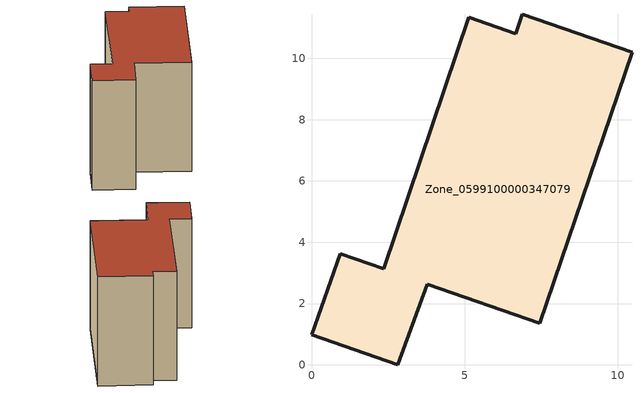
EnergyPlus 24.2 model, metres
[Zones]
Zone_0599100000347079
 floor ground (C_G): 6.88,11.44 10.46,10.2 7.44,1.36 3.77,2.63 2.82,0 0,0.98 0.94,3.62 2.36,3.13 5.14,11.33 6.66,10.8 z0
 wall outside (C_F): 2.36,3.13 0.94,3.62 0,0.98 2.82,0 3.77,2.63 7.44,1.36 10.46,10.2 6.88,11.44 6.66,10.8 5.14,11.33 2.36,3.13 z0:8.13
 roof outside (C_R): 7.44,1.36 10.46,10.2 6.88,11.44 6.66,10.8 5.14,11.33 2.36,3.13 0.94,3.62 0,0.98 2.82,0 3.77,2.63 z8.13
[BUILDING]
Pand.0599100000347079: North Axis=0; Terrain=City; Loads Convergence Tolerance Value=0.04; Temperature Convergence Tolerance Value=0.4; Solar Distribution=FullExterior; Maximum Number of Warmup Days=25; Minimum Number of Warmup Days=1
[Site:Location]
Rotterdam.The.Hague.AP_ZH_NLD Design_Conditions: Latitude=51.96; Longitude=4.45; Time Zone=1; Elevation=-4.5
[SITE:GROUNDTEMPERATURE:BUILDINGSURFACE]
18, 18, 18, 18, 18, 18, 18, 18, 18, 18, 18, 18
[MATERIAL] Thermal Absorptance=0.9; Solar Absorptance=0.7; Visible Absorptance=0.7
Name | Roughness | Thickness | Conductivity | Density | Specific Heat
G.TI.1992-2005 | MediumSmooth | 0.15 | 0.06 | 540 | 1210
F.TI.1992-2005 | Rough | 0.3 | 0.12 | 1920 | 840
R.TI.1992-2005 | MediumRough | 0.2 | 0.08 | 1500 | 1000
[CONSTRUCTION]
C_G: G.TI.1992-2005
C_F: F.TI.1992-2005
C_R: R.TI.1992-2005
[ZONE]
Zone_0599100000347079: Type=1; Multiplier=1; Ceiling Height=Autocalculate; Volume=Autocalculate; Floor Area=autocalculate; Part of Total Floor Area=Yes
[ZONEINFILTRATION:DESIGNFLOWRATE]
Infil_Zone_0599100000347079: Zone or ZoneList or Space or SpaceList=Zone_0599100000347079; Schedule=AlwaysOn; Design Flow Rate Calculation Method=Flow/Area; Flow Rate per Floor Area=0.0015; Constant Term Coefficient=1; Temperature Term Coefficient=0; Velocity Term Coefficient=0; Velocity Squared Term Coefficient=0
[HVACTEMPLATE:ZONE:IDEALLOADSAIRSYSTEM]
Zone_0599100000347079: Maximum Heating Supply Air Temperature=50; Minimum Cooling Supply Air Temperature=13; Maximum Heating Supply Air Humidity Ratio=0.0156; Minimum Cooling Supply Air Humidity Ratio=0.0077; Heating Limit=NoLimit; Cooling Limit=NoLimit; Dehumidification Control Type=ConstantSensibleHeatRatio; Cooling Sensible Heat Ratio=0.7; Dehumidification Setpoint=60; Humidification Control Type=None; Humidification Setpoint=30; Outdoor Air Method=None; Outdoor Air Flow Rate per Person=0.00944; Outdoor Air Flow Rate per Zone Floor Area=0; Outdoor Air Flow Rate per Zone=0; Demand Controlled Ventilation Type=None; Outdoor Air Economizer Type=NoEconomizer; Heat Recovery Type=None; Sensible Heat Recovery Effectiveness=0.7; Latent Heat Recovery Effectiveness=0.65
[ZONECONTROL:THERMOSTAT]
ThermostatControl_Zone_0599100000347079: Zone or ZoneList=Zone_0599100000347079; Control Type Schedule=DualSetpointControlType; Control 1=Thermostat_Zone_0599100000347079; Temperature Difference Between Cutout And Setpoint=0
[THERMOSTATSETPOINT:DUALSETPOINT]
Thermostat_Zone_0599100000347079: Heating Setpoint Temperature Schedule=HeatingSetpoint_Zone_0599100000347079; Cooling Setpoint Temperature Schedule=CoolingSetpoint_Zone_0599100000347079
[SCHEDULE:COMPACT]
HeatingSetpoint_Zone_0599100000347079: Through: 12/31, For: AllDays, Until: 24:00, 21
CoolingSetpoint_Zone_0599100000347079: Through: 12/31, For: AllDays, Until: 24:00, 24
DualSetpointControlType: Through: 12/31, For: AllDays, Until: 24:00, 4
AlwaysOn: Through: 12/31, For: AllDays, Until: 24:00, 1
